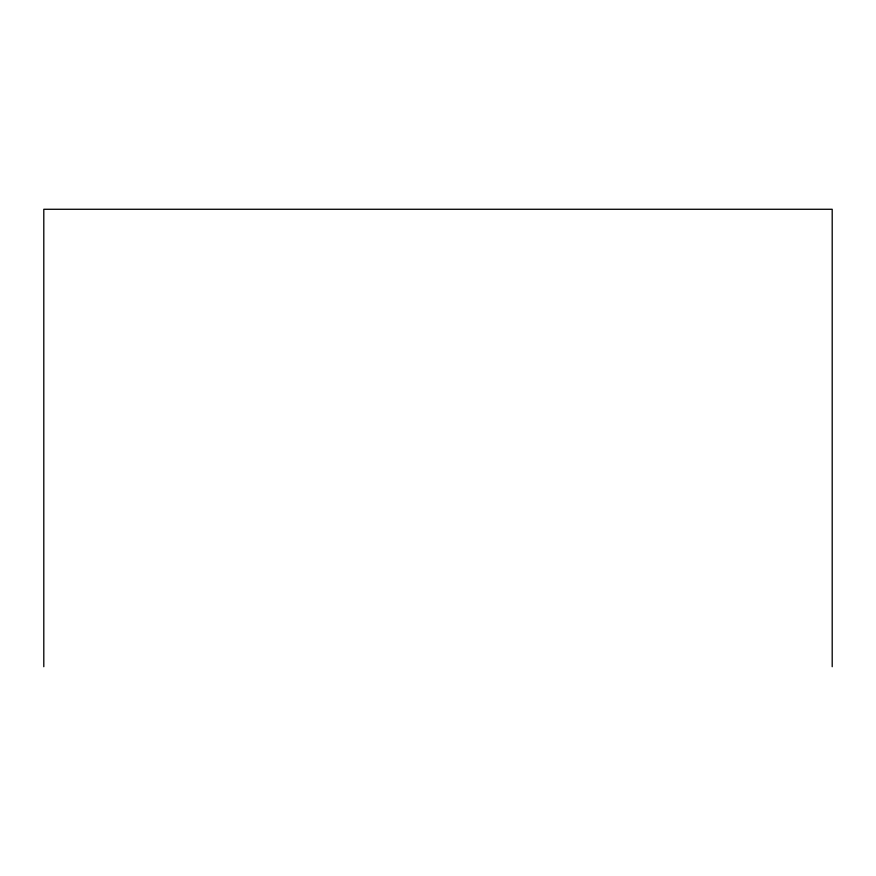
<?xml version="1.0" encoding="UTF-8"?>
<svg xmlns="http://www.w3.org/2000/svg" width="876" height="876" viewBox="0 0 876 876"><rect width="100%" height="100%" fill="white"/><g stroke="black" fill="none" stroke-linecap="round" stroke-linejoin="round"><path stroke-width="1.31" d="M832.2 666.724L832.2 209.276L43.8 209.276L43.8 666.724"/></g></svg>
